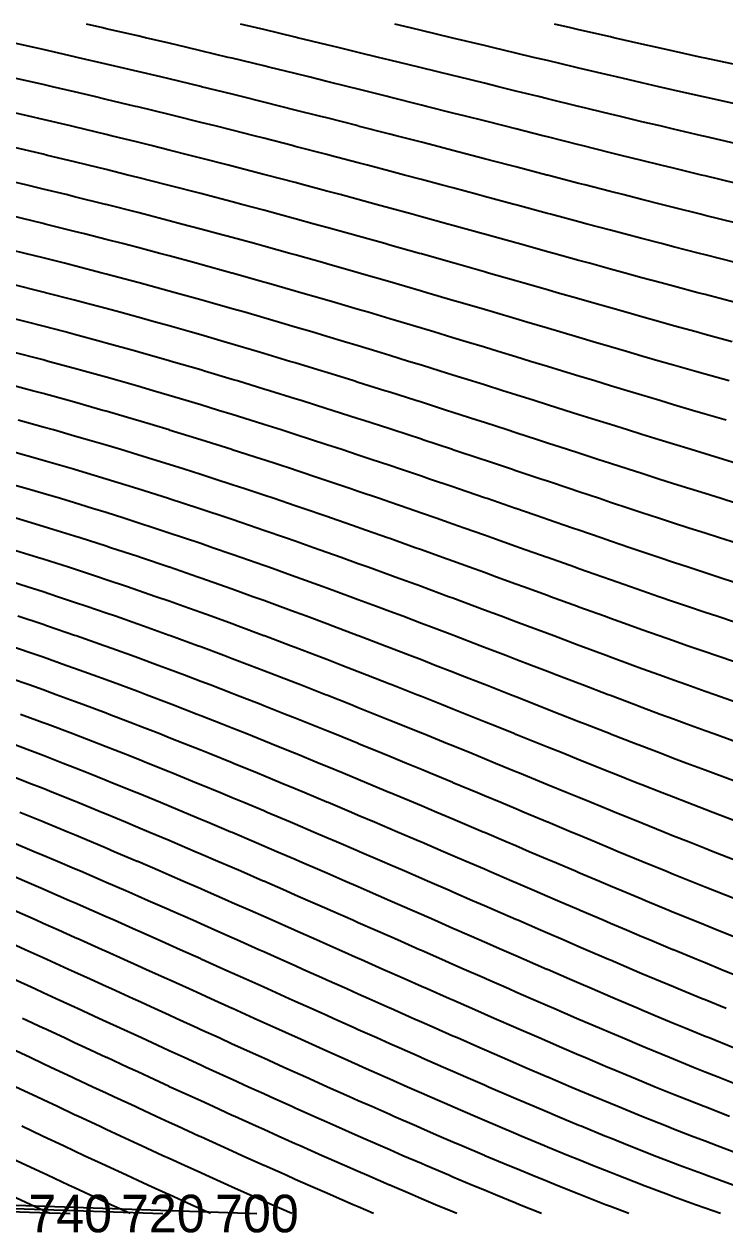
# Model space of a CAD drawing. Header units: metres. Extents: x 3386 to 5486, y 31 to 113.
# Drawn here: x 5129.2 to 5176, y 31.4 to 111.9 of the extents above; entities that cross this region are included whole.
import ezdxf
from ezdxf.enums import TextEntityAlignment as Align

# ---------------------------------------------------------------- set-up
doc = ezdxf.new("R2010")
doc.units = ezdxf.units.M
for name, color, linetype in [('Vs_100', 7, 'Continuous'), ('Vs_120', 7, 'Continuous'), ('Vs_140', 7, 'Continuous'), ('Vs_160', 7, 'Continuous'), ('Vs_180', 7, 'Continuous'), ('Vs_200', 7, 'Continuous'), ('Vs_220', 7, 'Continuous'), ('Vs_240', 7, 'Continuous'), ('Vs_260', 7, 'Continuous'), ('Vs_280', 7, 'Continuous'), ('Vs_300', 7, 'Continuous'), ('Vs_320', 7, 'Continuous'), ('Vs_340', 7, 'Continuous'), ('Vs_360', 7, 'Continuous'), ('Vs_380', 7, 'Continuous'), ('Vs_400', 7, 'Continuous'), ('Vs_420', 7, 'Continuous'), ('Vs_440', 7, 'Continuous'), ('Vs_460', 7, 'Continuous'), ('Vs_480', 7, 'Continuous'), ('Vs_500', 7, 'Continuous'), ('Vs_520', 7, 'Continuous'), ('Vs_540', 7, 'Continuous'), ('Vs_560', 7, 'Continuous'), ('Vs_580', 7, 'Continuous'), ('Vs_60', 7, 'Continuous'), ('Vs_600', 7, 'Continuous'), ('Vs_620', 7, 'Continuous'), ('Vs_640', 7, 'Continuous'), ('Vs_660', 7, 'Continuous'), ('Vs_680', 7, 'Continuous'), ('Vs_700', 7, 'Continuous'), ('Vs_720', 7, 'Continuous'), ('Vs_740', 7, 'Continuous'), ('Vs_760', 7, 'Continuous'), ('Vs_780', 7, 'Continuous'), ('Vs_80', 7, 'Continuous'), ('Vs_800', 7, 'Continuous'), ('Vs_820', 7, 'Continuous')]:
    doc.layers.add(name, color=color, linetype=linetype)

msp = doc.modelspace()

# ---------------------------------------------------------------- linework, layer by layer
at = {"layer": 'Vs_100'}
msp.add_lwpolyline([(5176.738, 103.982), (5174.637, 104.464), (5174.43, 104.513), (5172.536, 104.954), (5171.648, 105.166), (5170.435, 105.453), (5168.911, 105.819), (5168.334, 105.957), (5166.233, 106.466), (5166.208, 106.472), (5164.132, 106.979), (5163.536, 107.126), (5162.03, 107.494), (5160.874, 107.779), (5159.929, 108.01), (5158.214, 108.432), (5157.828, 108.527), (5155.727, 109.042), (5155.552, 109.085), (5153.626, 109.557), (5152.881, 109.739), (5151.525, 110.068), (5150.191, 110.392), (5149.424, 110.577), (5147.478, 111.045), (5147.323, 111.082), (5145.222, 111.583), (5144.735, 111.698), (5143.678, 111.948)], dxfattribs=at)
at = {"layer": 'Vs_120'}
msp.add_lwpolyline([(5176.738, 101.345), (5174.637, 101.842), (5174.399, 101.899), (5172.536, 102.348), (5171.701, 102.553), (5170.435, 102.862), (5169.048, 103.206), (5168.334, 103.382), (5166.425, 103.859), (5166.233, 103.907), (5164.132, 104.436), (5163.828, 104.513), (5162.03, 104.966), (5161.245, 105.166), (5159.929, 105.498), (5158.663, 105.819), (5157.828, 106.029), (5156.075, 106.472), (5155.727, 106.56), (5153.626, 107.088), (5153.478, 107.126), (5151.525, 107.614), (5150.864, 107.779), (5149.424, 108.136), (5148.226, 108.432), (5147.323, 108.654), (5145.559, 109.085), (5145.222, 109.168), (5143.121, 109.676), (5142.858, 109.739), (5141.019, 110.178), (5140.116, 110.392), (5138.918, 110.674), (5137.33, 111.045), (5136.817, 111.165), (5134.716, 111.648), (5134.495, 111.698), (5133.396, 111.948)], dxfattribs=at)
at = {"layer": 'Vs_140'}
msp.add_lwpolyline([(5176.738, 98.7), (5174.637, 99.213), (5174.342, 99.286), (5172.536, 99.735), (5171.729, 99.94), (5170.435, 100.266), (5169.158, 100.593), (5168.334, 100.803), (5166.617, 101.246), (5166.233, 101.345), (5164.132, 101.89), (5164.095, 101.899), (5162.03, 102.437), (5161.589, 102.553), (5159.929, 102.985), (5159.084, 103.206), (5157.828, 103.532), (5156.573, 103.859), (5155.727, 104.078), (5154.05, 104.513), (5153.626, 104.622), (5151.525, 105.162), (5151.509, 105.166), (5149.424, 105.698), (5148.948, 105.819), (5147.323, 106.23), (5146.356, 106.472), (5145.222, 106.756), (5143.73, 107.126), (5143.121, 107.276), (5141.065, 107.779), (5141.019, 107.79), (5138.918, 108.297), (5138.354, 108.432), (5136.817, 108.798), (5135.594, 109.085), (5134.716, 109.291), (5132.781, 109.739), (5132.615, 109.777), (5130.514, 110.256), (5129.908, 110.392), (5128.413, 110.727)], dxfattribs=at)
at = {"layer": 'Vs_160'}
msp.add_lwpolyline([(5176.738, 96.046), (5174.637, 96.576), (5174.261, 96.673), (5172.536, 97.116), (5171.734, 97.327), (5170.435, 97.665), (5169.246, 97.98), (5168.334, 98.22), (5166.785, 98.633), (5166.233, 98.779), (5164.341, 99.286), (5164.132, 99.342), (5162.03, 99.907), (5161.908, 99.94), (5159.929, 100.471), (5159.479, 100.593), (5157.828, 101.035), (5157.044, 101.246), (5155.727, 101.598), (5154.596, 101.899), (5153.626, 102.157), (5152.131, 102.553), (5151.525, 102.712), (5149.642, 103.206), (5149.424, 103.263), (5147.323, 103.809), (5147.126, 103.859), (5145.222, 104.348), (5144.576, 104.513), (5143.121, 104.881), (5141.986, 105.166), (5141.019, 105.407), (5139.352, 105.819), (5138.918, 105.926), (5136.817, 106.437), (5136.669, 106.472), (5134.716, 106.94), (5133.93, 107.126), (5132.615, 107.435), (5131.134, 107.779), (5130.514, 107.922), (5128.413, 108.401)], dxfattribs=at)
at = {"layer": 'Vs_180'}
msp.add_lwpolyline([(5176.653, 93.407), (5174.637, 93.933), (5174.161, 94.06), (5172.536, 94.492), (5171.72, 94.714), (5170.435, 95.06), (5169.314, 95.367), (5168.334, 95.633), (5166.933, 96.02), (5166.233, 96.212), (5164.567, 96.673), (5164.132, 96.793), (5162.208, 97.327), (5162.03, 97.376), (5159.929, 97.958), (5159.851, 97.98), (5157.828, 98.54), (5157.49, 98.633), (5155.727, 99.119), (5155.117, 99.286), (5153.626, 99.694), (5152.726, 99.94), (5151.525, 100.265), (5150.312, 100.593), (5149.424, 100.831), (5147.87, 101.246), (5147.323, 101.392), (5145.396, 101.899), (5145.222, 101.945), (5143.121, 102.491), (5142.882, 102.553), (5141.019, 103.03), (5140.324, 103.206), (5138.918, 103.56), (5137.718, 103.859), (5136.817, 104.082), (5135.058, 104.513), (5134.716, 104.596), (5132.615, 105.1), (5132.338, 105.166), (5130.514, 105.596), (5129.553, 105.819), (5128.413, 106.083)], dxfattribs=at)
at = {"layer": 'Vs_200'}
msp.add_lwpolyline([(5176.45, 90.794), (5174.637, 91.284), (5174.048, 91.447), (5172.536, 91.863), (5171.691, 92.101), (5170.435, 92.451), (5169.366, 92.754), (5168.334, 93.044), (5167.063, 93.407), (5166.233, 93.642), (5164.773, 94.06), (5164.132, 94.243), (5162.489, 94.714), (5162.03, 94.844), (5160.205, 95.367), (5159.929, 95.445), (5157.915, 96.02), (5157.828, 96.045), (5155.727, 96.641), (5155.614, 96.673), (5153.626, 97.234), (5153.297, 97.327), (5151.525, 97.822), (5150.957, 97.98), (5149.424, 98.404), (5148.589, 98.633), (5147.323, 98.979), (5146.189, 99.286), (5145.222, 99.547), (5143.752, 99.94), (5143.121, 100.107), (5141.272, 100.593), (5141.019, 100.659), (5138.918, 101.202), (5138.744, 101.246), (5136.817, 101.735), (5136.16, 101.899), (5134.716, 102.259), (5133.518, 102.553), (5132.615, 102.773), (5130.813, 103.206), (5130.514, 103.278), (5128.413, 103.772)], dxfattribs=at)
at = {"layer": 'Vs_220'}
msp.add_lwpolyline([(5176.244, 88.181), (5174.637, 88.631), (5173.929, 88.834), (5172.536, 89.231), (5171.655, 89.487), (5170.435, 89.839), (5169.408, 90.141), (5168.334, 90.453), (5167.18, 90.794), (5166.233, 91.072), (5164.964, 91.447), (5164.132, 91.692), (5162.753, 92.101), (5162.03, 92.313), (5160.541, 92.754), (5159.929, 92.933), (5158.322, 93.407), (5157.828, 93.551), (5156.092, 94.06), (5155.727, 94.166), (5153.845, 94.714), (5153.626, 94.777), (5151.577, 95.367), (5151.525, 95.382), (5149.424, 95.98), (5149.283, 96.02), (5147.323, 96.572), (5146.958, 96.673), (5145.222, 97.155), (5144.596, 97.327), (5143.121, 97.729), (5142.192, 97.98), (5141.019, 98.295), (5139.742, 98.633), (5138.918, 98.85), (5137.239, 99.286), (5136.817, 99.396), (5134.716, 99.93), (5134.679, 99.94), (5132.615, 100.455), (5132.051, 100.593), (5130.514, 100.968), (5129.354, 101.246), (5128.413, 101.471)], dxfattribs=at)
at = {"layer": 'Vs_240'}
msp.add_lwpolyline([(5176.045, 85.568), (5174.637, 85.976), (5173.813, 86.221), (5172.536, 86.598), (5171.616, 86.874), (5170.435, 87.227), (5169.444, 87.528), (5168.334, 87.862), (5167.288, 88.181), (5166.233, 88.501), (5165.143, 88.834), (5164.132, 89.141), (5163.002, 89.487), (5162.03, 89.783), (5160.859, 90.141), (5159.929, 90.423), (5158.709, 90.794), (5157.828, 91.06), (5156.549, 91.447), (5155.727, 91.694), (5154.372, 92.101), (5153.626, 92.323), (5152.175, 92.754), (5151.525, 92.945), (5149.953, 93.407), (5149.424, 93.561), (5147.701, 94.06), (5147.323, 94.169), (5145.414, 94.714), (5145.222, 94.768), (5143.121, 95.358), (5143.088, 95.367), (5141.019, 95.937), (5140.716, 96.02), (5138.918, 96.506), (5138.292, 96.673), (5136.817, 97.064), (5135.811, 97.327), (5134.716, 97.611), (5133.267, 97.98), (5132.615, 98.145), (5130.655, 98.633), (5130.514, 98.668), (5128.413, 99.179)], dxfattribs=at)
at = {"layer": 'Vs_260'}
msp.add_lwpolyline([(5176.738, 82.692), (5175.867, 82.955), (5174.637, 83.323), (5173.708, 83.608), (5172.536, 83.965), (5171.582, 84.261), (5170.435, 84.615), (5169.479, 84.915), (5168.334, 85.271), (5167.391, 85.568), (5166.233, 85.93), (5165.313, 86.221), (5164.132, 86.592), (5163.238, 86.874), (5162.03, 87.253), (5161.162, 87.528), (5159.929, 87.914), (5159.079, 88.181), (5157.828, 88.571), (5156.986, 88.834), (5155.727, 89.224), (5154.878, 89.487), (5153.626, 89.872), (5152.75, 90.141), (5151.525, 90.513), (5150.598, 90.794), (5149.424, 91.147), (5148.418, 91.447), (5147.323, 91.772), (5146.205, 92.101), (5145.222, 92.388), (5143.954, 92.754), (5143.121, 92.993), (5141.66, 93.407), (5141.019, 93.588), (5139.318, 94.06), (5138.918, 94.171), (5136.921, 94.714), (5136.817, 94.742), (5134.716, 95.3), (5134.461, 95.367), (5132.615, 95.846), (5131.931, 96.02), (5130.514, 96.379), (5129.326, 96.673), (5128.413, 96.899)], dxfattribs=at)
at = {"layer": 'Vs_280'}
msp.add_lwpolyline([(5176.738, 80.026), (5175.719, 80.342), (5174.637, 80.675), (5173.622, 80.995), (5172.536, 81.335), (5171.558, 81.648), (5170.435, 82.005), (5169.518, 82.302), (5168.334, 82.681), (5167.493, 82.955), (5166.233, 83.362), (5165.478, 83.608), (5164.132, 84.044), (5163.466, 84.261), (5162.03, 84.726), (5161.453, 84.915), (5159.929, 85.407), (5159.434, 85.568), (5157.828, 86.085), (5157.405, 86.221), (5155.727, 86.758), (5155.363, 86.874), (5153.626, 87.425), (5153.302, 87.528), (5151.525, 88.085), (5151.219, 88.181), (5149.424, 88.737), (5149.109, 88.834), (5147.323, 89.38), (5146.969, 89.487), (5145.222, 90.013), (5144.793, 90.141), (5143.121, 90.635), (5142.576, 90.794), (5141.019, 91.245), (5140.313, 91.447), (5138.918, 91.843), (5137.998, 92.101), (5136.817, 92.428), (5135.623, 92.754), (5134.716, 93), (5133.183, 93.407), (5132.615, 93.557), (5130.67, 94.06), (5130.514, 94.101), (5128.413, 94.63)], dxfattribs=at)
at = {"layer": 'Vs_300'}
msp.add_lwpolyline([(5176.738, 77.369), (5175.601, 77.729), (5174.637, 78.032), (5173.556, 78.382), (5172.536, 78.71), (5171.547, 79.035), (5170.435, 79.399), (5169.564, 79.688), (5168.334, 80.095), (5167.597, 80.342), (5166.233, 80.796), (5165.64, 80.995), (5164.132, 81.499), (5163.687, 81.648), (5162.03, 82.202), (5161.734, 82.302), (5159.929, 82.903), (5159.776, 82.955), (5157.828, 83.601), (5157.809, 83.608), (5155.829, 84.261), (5155.727, 84.295), (5153.834, 84.915), (5153.626, 84.982), (5151.817, 85.568), (5151.525, 85.662), (5149.776, 86.221), (5149.424, 86.333), (5147.706, 86.874), (5147.323, 86.994), (5145.603, 87.528), (5145.222, 87.645), (5143.462, 88.181), (5143.121, 88.284), (5141.278, 88.834), (5141.019, 88.911), (5139.046, 89.487), (5138.918, 89.524), (5136.817, 90.124), (5136.758, 90.141), (5134.716, 90.709), (5134.405, 90.794), (5132.615, 91.279), (5131.981, 91.447), (5130.514, 91.834), (5129.478, 92.101), (5128.413, 92.373)], dxfattribs=at)
at = {"layer": 'Vs_320'}
msp.add_lwpolyline([(5176.738, 74.718), (5175.507, 75.116), (5174.637, 75.395), (5173.509, 75.769), (5172.536, 76.089), (5171.55, 76.422), (5170.435, 76.796), (5169.618, 77.075), (5168.334, 77.512), (5167.705, 77.729), (5166.233, 78.233), (5165.802, 78.382), (5164.132, 78.956), (5163.904, 79.035), (5162.03, 79.68), (5162.007, 79.688), (5160.108, 80.342), (5159.929, 80.403), (5158.2, 80.995), (5157.828, 81.121), (5156.281, 81.648), (5155.727, 81.835), (5154.346, 82.302), (5153.626, 82.543), (5152.393, 82.955), (5151.525, 83.242), (5150.417, 83.608), (5149.424, 83.933), (5148.414, 84.261), (5147.323, 84.613), (5146.382, 84.915), (5145.222, 85.283), (5144.314, 85.568), (5143.121, 85.94), (5142.207, 86.221), (5141.019, 86.584), (5140.055, 86.874), (5138.918, 87.214), (5137.851, 87.528), (5136.817, 87.829), (5135.589, 88.181), (5134.716, 88.429), (5133.261, 88.834), (5132.615, 89.013), (5130.858, 89.487), (5130.514, 89.58), (5128.413, 90.13)], dxfattribs=at)
at = {"layer": 'Vs_340'}
msp.add_lwpolyline([(5176.738, 72.07), (5175.427, 72.503), (5174.637, 72.762), (5173.475, 73.156), (5172.536, 73.472), (5171.564, 73.809), (5170.435, 74.197), (5169.681, 74.462), (5168.334, 74.932), (5167.817, 75.116), (5166.233, 75.673), (5165.964, 75.769), (5164.132, 76.417), (5164.118, 76.422), (5162.277, 77.075), (5162.03, 77.162), (5160.432, 77.729), (5159.929, 77.905), (5158.579, 78.382), (5157.828, 78.645), (5156.716, 79.035), (5155.727, 79.379), (5154.84, 79.688), (5153.626, 80.107), (5152.946, 80.342), (5151.525, 80.827), (5151.032, 80.995), (5149.424, 81.538), (5149.095, 81.648), (5147.323, 82.238), (5147.13, 82.302), (5145.222, 82.926), (5145.134, 82.955), (5143.121, 83.602), (5143.102, 83.608), (5141.029, 84.261), (5141.019, 84.264), (5138.918, 84.912), (5138.909, 84.915), (5136.817, 85.544), (5136.736, 85.568), (5134.716, 86.159), (5134.5, 86.221), (5132.615, 86.758), (5132.195, 86.874), (5130.514, 87.338), (5129.809, 87.528), (5128.413, 87.9)], dxfattribs=at)
at = {"layer": 'Vs_360'}
msp.add_lwpolyline([(5176.738, 69.422), (5175.353, 69.889), (5174.637, 70.13), (5173.45, 70.543), (5172.536, 70.859), (5171.587, 71.196), (5170.435, 71.602), (5169.751, 71.849), (5168.334, 72.357), (5167.933, 72.503), (5166.233, 73.118), (5166.128, 73.156), (5164.334, 73.809), (5164.132, 73.882), (5162.542, 74.462), (5162.03, 74.647), (5160.747, 75.116), (5159.929, 75.411), (5158.946, 75.769), (5157.828, 76.172), (5157.136, 76.422), (5155.727, 76.927), (5155.314, 77.075), (5153.626, 77.676), (5153.477, 77.729), (5151.623, 78.382), (5151.525, 78.416), (5149.748, 79.035), (5149.424, 79.147), (5147.848, 79.688), (5147.323, 79.867), (5145.919, 80.342), (5145.222, 80.576), (5143.958, 80.995), (5143.121, 81.271), (5141.96, 81.648), (5141.019, 81.952), (5139.92, 82.302), (5138.918, 82.618), (5137.832, 82.955), (5136.817, 83.267), (5135.689, 83.608), (5134.716, 83.9), (5133.482, 84.261), (5132.615, 84.514), (5131.204, 84.915), (5130.514, 85.109), (5128.842, 85.568)], dxfattribs=at)
at = {"layer": 'Vs_380'}
msp.add_lwpolyline([(5176.738, 66.771), (5175.283, 67.276), (5174.637, 67.499), (5173.432, 67.93), (5172.536, 68.247), (5171.617, 68.583), (5170.435, 69.011), (5169.827, 69.236), (5168.334, 69.785), (5168.055, 69.889), (5166.296, 70.543), (5166.233, 70.566), (5164.549, 71.196), (5164.132, 71.351), (5162.804, 71.849), (5162.03, 72.137), (5161.056, 72.503), (5159.929, 72.921), (5159.303, 73.156), (5157.828, 73.703), (5157.542, 73.809), (5155.772, 74.462), (5155.727, 74.479), (5153.99, 75.116), (5153.626, 75.248), (5152.192, 75.769), (5151.525, 76.009), (5150.375, 76.422), (5149.424, 76.761), (5148.535, 77.075), (5147.323, 77.501), (5146.67, 77.729), (5145.222, 78.23), (5144.777, 78.382), (5143.121, 78.945), (5142.851, 79.035), (5141.019, 79.645), (5140.888, 79.688), (5138.918, 80.33), (5138.883, 80.342), (5136.829, 80.995), (5136.817, 80.999), (5134.718, 81.648), (5134.716, 81.649), (5132.615, 82.28), (5132.543, 82.302), (5130.514, 82.892), (5130.292, 82.955), (5128.413, 83.483)], dxfattribs=at)
at = {"layer": 'Vs_400'}
msp.add_lwpolyline([(5176.738, 64.12), (5175.22, 64.663), (5174.637, 64.87), (5173.422, 65.317), (5172.536, 65.64), (5171.655, 65.97), (5170.435, 66.424), (5169.911, 66.623), (5168.334, 67.218), (5168.183, 67.276), (5166.471, 67.93), (5166.233, 68.02), (5164.766, 68.583), (5164.132, 68.825), (5163.064, 69.236), (5162.03, 69.631), (5161.359, 69.889), (5159.929, 70.436), (5159.651, 70.543), (5157.937, 71.196), (5157.828, 71.237), (5156.217, 71.849), (5155.727, 72.034), (5154.485, 72.503), (5153.626, 72.824), (5152.738, 73.156), (5151.525, 73.605), (5150.974, 73.809), (5149.424, 74.378), (5149.192, 74.462), (5147.387, 75.116), (5147.323, 75.139), (5145.558, 75.769), (5145.222, 75.888), (5143.699, 76.422), (5143.121, 76.623), (5141.808, 77.075), (5141.019, 77.344), (5139.879, 77.729), (5138.918, 78.049), (5137.907, 78.382), (5136.817, 78.737), (5135.887, 79.035), (5134.716, 79.407), (5133.811, 79.688), (5132.615, 80.057), (5131.669, 80.342), (5130.514, 80.686), (5129.451, 80.995), (5128.413, 81.294)], dxfattribs=at)
at = {"layer": 'Vs_420'}
msp.add_lwpolyline([(5176.738, 61.474), (5175.174, 62.05), (5174.637, 62.247), (5173.428, 62.704), (5172.536, 63.038), (5171.708, 63.357), (5170.435, 63.843), (5170.007, 64.01), (5168.334, 64.658), (5168.32, 64.663), (5166.652, 65.317), (5166.233, 65.479), (5164.987, 65.97), (5164.132, 66.304), (5163.324, 66.623), (5162.03, 67.13), (5161.66, 67.276), (5159.994, 67.93), (5159.929, 67.955), (5158.326, 68.583), (5157.828, 68.776), (5156.649, 69.236), (5155.727, 69.593), (5154.962, 69.889), (5153.626, 70.403), (5153.262, 70.543), (5151.548, 71.196), (5151.525, 71.205), (5149.82, 71.849), (5149.424, 71.998), (5148.071, 72.503), (5147.323, 72.779), (5146.3, 73.156), (5145.222, 73.549), (5144.505, 73.809), (5143.121, 74.306), (5142.68, 74.462), (5141.019, 75.048), (5140.824, 75.116), (5138.932, 75.769), (5138.918, 75.773), (5136.996, 76.422), (5136.817, 76.482), (5135.013, 77.075), (5134.716, 77.172), (5132.973, 77.729), (5132.615, 77.842), (5130.87, 78.382), (5130.514, 78.491), (5128.69, 79.035)], dxfattribs=at)
at = {"layer": 'Vs_440'}
msp.add_lwpolyline([(5176.738, 58.838), (5175.158, 59.437), (5174.637, 59.633), (5173.459, 60.09), (5172.536, 60.446), (5171.781, 60.744), (5170.435, 61.271), (5170.121, 61.397), (5168.475, 62.05), (5168.334, 62.106), (5166.844, 62.704), (5166.233, 62.947), (5165.216, 63.357), (5164.132, 63.791), (5163.589, 64.01), (5162.03, 64.635), (5161.961, 64.663), (5160.336, 65.317), (5159.929, 65.479), (5158.706, 65.97), (5157.828, 66.32), (5157.069, 66.623), (5155.727, 67.156), (5155.423, 67.276), (5153.768, 67.93), (5153.626, 67.985), (5152.102, 68.583), (5151.525, 68.807), (5150.421, 69.236), (5149.424, 69.62), (5148.723, 69.889), (5147.323, 70.423), (5147.006, 70.543), (5145.268, 71.196), (5145.222, 71.213), (5143.506, 71.849), (5143.121, 71.991), (5141.716, 72.503), (5141.019, 72.754), (5139.895, 73.156), (5138.918, 73.501), (5138.037, 73.809), (5136.817, 74.231), (5136.139, 74.462), (5134.716, 74.943), (5134.195, 75.116), (5132.615, 75.634), (5132.196, 75.769), (5130.514, 76.304), (5130.133, 76.422), (5128.413, 76.951)], dxfattribs=at)
at = {"layer": 'Vs_460'}
msp.add_lwpolyline([(5176.738, 56.221), (5175.187, 56.824), (5174.637, 57.036), (5173.527, 57.477), (5172.536, 57.868), (5171.886, 58.131), (5170.435, 58.712), (5170.26, 58.784), (5168.651, 59.437), (5168.334, 59.565), (5167.052, 60.09), (5166.233, 60.424), (5165.456, 60.744), (5164.132, 61.285), (5163.861, 61.397), (5162.27, 62.05), (5162.03, 62.148), (5160.679, 62.704), (5159.929, 63.009), (5159.083, 63.357), (5157.828, 63.868), (5157.481, 64.01), (5155.874, 64.663), (5155.727, 64.722), (5154.26, 65.317), (5153.626, 65.571), (5152.634, 65.97), (5151.525, 66.412), (5150.996, 66.623), (5149.424, 67.245), (5149.344, 67.276), (5147.678, 67.93), (5147.323, 68.068), (5145.992, 68.583), (5145.222, 68.879), (5144.286, 69.236), (5143.121, 69.677), (5142.557, 69.889), (5141.019, 70.462), (5140.801, 70.543), (5139.015, 71.196), (5138.918, 71.231), (5137.195, 71.849), (5136.817, 71.983), (5135.335, 72.503), (5134.716, 72.717), (5133.43, 73.156), (5132.615, 73.431), (5131.473, 73.809), (5130.514, 74.123), (5129.455, 74.462), (5128.413, 74.792)], dxfattribs=at)
at = {"layer": 'Vs_480'}
msp.add_lwpolyline([(5176.738, 53.631), (5175.275, 54.211), (5174.637, 54.462), (5173.645, 54.864), (5172.536, 55.311), (5172.033, 55.518), (5170.435, 56.171), (5170.434, 56.171), (5168.857, 56.824), (5168.334, 57.04), (5167.285, 57.477), (5166.233, 57.914), (5165.716, 58.131), (5164.149, 58.784), (5164.132, 58.791), (5162.589, 59.437), (5162.03, 59.669), (5161.026, 60.09), (5159.929, 60.547), (5159.46, 60.744), (5157.89, 61.397), (5157.828, 61.422), (5156.318, 62.05), (5155.727, 62.294), (5154.737, 62.704), (5153.626, 63.16), (5153.148, 63.357), (5151.549, 64.01), (5151.525, 64.02), (5149.94, 64.663), (5149.424, 64.871), (5148.317, 65.317), (5147.323, 65.713), (5146.679, 65.97), (5145.222, 66.545), (5145.023, 66.623), (5143.348, 67.276), (5143.121, 67.364), (5141.651, 67.93), (5141.019, 68.17), (5139.929, 68.583), (5138.918, 68.962), (5138.179, 69.236), (5136.817, 69.736), (5136.396, 69.889), (5134.716, 70.493), (5134.577, 70.543), (5132.715, 71.196), (5132.615, 71.231), (5130.803, 71.849), (5130.514, 71.947), (5128.833, 72.503)], dxfattribs=at)
at = {"layer": 'Vs_500'}
msp.add_lwpolyline([(5176.738, 51.076), (5175.439, 51.598), (5174.637, 51.918), (5173.826, 52.251), (5172.536, 52.778), (5172.233, 52.905), (5170.66, 53.558), (5170.435, 53.651), (5169.102, 54.211), (5168.334, 54.532), (5167.55, 54.864), (5166.233, 55.419), (5166.001, 55.518), (5164.46, 56.171), (5164.132, 56.31), (5162.922, 56.824), (5162.03, 57.202), (5161.383, 57.477), (5159.929, 58.093), (5159.842, 58.131), (5158.301, 58.784), (5157.828, 58.983), (5156.757, 59.437), (5155.727, 59.87), (5155.206, 60.09), (5153.648, 60.744), (5153.626, 60.753), (5152.085, 61.397), (5151.525, 61.629), (5150.511, 62.05), (5149.424, 62.499), (5148.927, 62.704), (5147.329, 63.357), (5147.323, 63.36), (5145.72, 64.01), (5145.222, 64.211), (5144.093, 64.663), (5143.121, 65.05), (5142.448, 65.317), (5141.019, 65.878), (5140.783, 65.97), (5139.095, 66.623), (5138.918, 66.691), (5137.38, 67.276), (5136.817, 67.488), (5135.635, 67.93), (5134.716, 68.269), (5133.856, 68.583), (5132.615, 69.031), (5132.037, 69.236), (5130.514, 69.772), (5130.173, 69.889), (5128.413, 70.49)], dxfattribs=at)
at = {"layer": 'Vs_520'}
msp.add_lwpolyline([(5176.738, 48.563), (5175.693, 48.985), (5174.637, 49.411), (5174.086, 49.638), (5172.536, 50.277), (5172.502, 50.291), (5170.944, 50.945), (5170.435, 51.157), (5169.396, 51.598), (5168.334, 52.047), (5167.856, 52.251), (5166.323, 52.905), (5166.233, 52.943), (5164.8, 53.558), (5164.132, 53.843), (5163.278, 54.211), (5162.03, 54.746), (5161.757, 54.864), (5160.237, 55.518), (5159.929, 55.65), (5158.718, 56.171), (5157.828, 56.552), (5157.196, 56.824), (5155.727, 57.452), (5155.669, 57.477), (5154.141, 58.131), (5153.626, 58.349), (5152.605, 58.784), (5151.525, 59.241), (5151.062, 59.437), (5149.511, 60.09), (5149.424, 60.127), (5147.951, 60.744), (5147.323, 61.005), (5146.38, 61.397), (5145.222, 61.875), (5144.795, 62.05), (5143.196, 62.704), (5143.121, 62.734), (5141.581, 63.357), (5141.019, 63.582), (5139.947, 64.01), (5138.918, 64.417), (5138.292, 64.663), (5136.817, 65.237), (5136.612, 65.317), (5134.906, 65.97), (5134.716, 66.042), (5133.167, 66.623), (5132.615, 66.828), (5131.392, 67.276), (5130.514, 67.595), (5129.576, 67.93), (5128.413, 68.34)], dxfattribs=at)
at = {"layer": 'Vs_540'}
msp.add_lwpolyline([(5176.055, 46.372), (5174.637, 46.944), (5174.44, 47.025), (5172.858, 47.678), (5172.536, 47.811), (5171.298, 48.332), (5170.435, 48.694), (5169.751, 48.985), (5168.334, 49.587), (5168.214, 49.638), (5166.692, 50.291), (5166.233, 50.488), (5165.176, 50.945), (5164.132, 51.395), (5163.664, 51.598), (5162.155, 52.251), (5162.03, 52.305), (5160.651, 52.905), (5159.929, 53.217), (5159.147, 53.558), (5157.828, 54.13), (5157.641, 54.211), (5156.136, 54.864), (5155.727, 55.041), (5154.628, 55.518), (5153.626, 55.95), (5153.115, 56.171), (5151.598, 56.824), (5151.525, 56.855), (5150.076, 57.477), (5149.424, 57.756), (5148.546, 58.131), (5147.323, 58.65), (5147.007, 58.784), (5145.459, 59.437), (5145.222, 59.537), (5143.9, 60.09), (5143.121, 60.415), (5142.328, 60.744), (5141.019, 61.282), (5140.74, 61.397), (5139.136, 62.05), (5138.918, 62.138), (5137.513, 62.704), (5136.817, 62.981), (5135.869, 63.357), (5134.716, 63.809), (5134.2, 64.01), (5132.615, 64.62), (5132.502, 64.663), (5130.773, 65.317), (5130.514, 65.413), (5129.005, 65.97)], dxfattribs=at)
at = {"layer": 'Vs_560'}
msp.add_lwpolyline([(5176.543, 43.759), (5174.91, 44.412), (5174.637, 44.521), (5173.312, 45.065), (5172.536, 45.384), (5171.736, 45.719), (5170.435, 46.263), (5170.179, 46.372), (5168.64, 47.025), (5168.334, 47.155), (5167.115, 47.678), (5166.233, 48.057), (5165.598, 48.332), (5164.132, 48.966), (5164.088, 48.985), (5162.587, 49.638), (5162.03, 49.88), (5161.089, 50.291), (5159.929, 50.797), (5159.593, 50.945), (5158.1, 51.598), (5157.828, 51.717), (5156.609, 52.251), (5155.727, 52.636), (5155.116, 52.905), (5153.626, 53.555), (5153.62, 53.558), (5152.125, 54.211), (5151.525, 54.472), (5150.624, 54.864), (5149.424, 55.385), (5149.119, 55.518), (5147.607, 56.171), (5147.323, 56.293), (5146.09, 56.824), (5145.222, 57.196), (5144.563, 57.477), (5143.121, 58.091), (5143.026, 58.131), (5141.48, 58.784), (5141.019, 58.977), (5139.92, 59.437), (5138.918, 59.853), (5138.345, 60.09), (5136.817, 60.717), (5136.753, 60.744), (5135.143, 61.397), (5134.716, 61.568), (5133.51, 62.05), (5132.615, 62.404), (5131.853, 62.704), (5130.514, 63.224), (5130.168, 63.357), (5128.449, 64.01)], dxfattribs=at)
at = {"layer": 'Vs_580'}
msp.add_lwpolyline([(5176.738, 41.319), (5175.516, 41.799), (5174.637, 42.146), (5173.879, 42.452), (5172.536, 42.997), (5172.273, 43.106), (5170.697, 43.759), (5170.435, 43.868), (5169.142, 44.412), (5168.334, 44.754), (5167.603, 45.065), (5166.233, 45.651), (5166.076, 45.719), (5164.563, 46.372), (5164.132, 46.558), (5163.058, 47.025), (5162.03, 47.472), (5161.559, 47.678), (5160.066, 48.332), (5159.929, 48.392), (5158.579, 48.985), (5157.828, 49.315), (5157.094, 49.638), (5155.727, 50.24), (5155.61, 50.291), (5154.128, 50.945), (5153.626, 51.166), (5152.646, 51.598), (5151.525, 52.091), (5151.162, 52.251), (5149.675, 52.905), (5149.424, 53.015), (5148.186, 53.558), (5147.323, 53.935), (5146.692, 54.211), (5145.222, 54.851), (5145.191, 54.864), (5143.686, 55.518), (5143.121, 55.761), (5142.171, 56.171), (5141.019, 56.665), (5140.647, 56.824), (5139.112, 57.477), (5138.918, 57.559), (5137.566, 58.131), (5136.817, 58.444), (5136.005, 58.784), (5134.716, 59.318), (5134.427, 59.437), (5132.83, 60.09), (5132.615, 60.178), (5131.213, 60.744), (5130.514, 61.023), (5129.57, 61.397), (5128.413, 61.851)], dxfattribs=at)
at = {"layer": 'Vs_60'}
msp.add_lwpolyline([(5176.738, 109.232), (5174.637, 109.686), (5174.401, 109.739), (5172.536, 110.149), (5171.453, 110.392), (5170.435, 110.619), (5168.552, 111.045), (5168.334, 111.094), (5166.233, 111.574), (5165.696, 111.698), (5164.61, 111.948)], dxfattribs=at)
at = {"layer": 'Vs_600'}
msp.add_lwpolyline([(5176.276, 39.186), (5174.637, 39.816), (5174.579, 39.839), (5172.933, 40.492), (5172.536, 40.651), (5171.32, 41.146), (5170.435, 41.508), (5169.733, 41.799), (5168.334, 42.382), (5168.167, 42.452), (5166.624, 43.106), (5166.233, 43.271), (5165.095, 43.759), (5164.132, 44.172), (5163.578, 44.412), (5162.07, 45.065), (5162.03, 45.083), (5160.574, 45.719), (5159.929, 46), (5159.084, 46.372), (5157.828, 46.924), (5157.599, 47.025), (5156.119, 47.678), (5155.727, 47.851), (5154.643, 48.332), (5153.626, 48.782), (5153.168, 48.985), (5151.694, 49.638), (5151.525, 49.713), (5150.222, 50.291), (5149.424, 50.644), (5148.747, 50.945), (5147.323, 51.575), (5147.27, 51.598), (5145.792, 52.251), (5145.222, 52.502), (5144.309, 52.905), (5143.121, 53.426), (5142.82, 53.558), (5141.326, 54.211), (5141.019, 54.344), (5139.825, 54.864), (5138.918, 55.256), (5138.314, 55.518), (5136.817, 56.16), (5136.792, 56.171), (5135.26, 56.824), (5134.716, 57.054), (5133.714, 57.477), (5132.615, 57.937), (5132.152, 58.131), (5130.572, 58.784), (5130.514, 58.808), (5128.971, 59.437)], dxfattribs=at)
at = {"layer": 'Vs_620'}
msp.add_lwpolyline([(5176.738, 36.75), (5175.453, 37.226), (5174.637, 37.532), (5173.733, 37.879), (5172.536, 38.344), (5172.061, 38.533), (5170.435, 39.182), (5170.425, 39.186), (5168.826, 39.839), (5168.334, 40.042), (5167.25, 40.492), (5166.233, 40.918), (5165.694, 41.146), (5164.155, 41.799), (5164.132, 41.809), (5162.633, 42.452), (5162.03, 42.712), (5161.123, 43.106), (5159.929, 43.625), (5159.623, 43.759), (5158.132, 44.412), (5157.828, 44.545), (5156.649, 45.065), (5155.727, 45.472), (5155.171, 45.719), (5153.697, 46.372), (5153.626, 46.403), (5152.229, 47.025), (5151.525, 47.338), (5150.762, 47.678), (5149.424, 48.275), (5149.297, 48.332), (5147.833, 48.985), (5147.323, 49.212), (5146.368, 49.638), (5145.222, 50.149), (5144.902, 50.291), (5143.434, 50.945), (5143.121, 51.083), (5141.962, 51.598), (5141.019, 52.015), (5140.486, 52.251), (5139.004, 52.905), (5138.918, 52.942), (5137.517, 53.558), (5136.817, 53.863), (5136.02, 54.211), (5134.716, 54.777), (5134.514, 54.864), (5132.998, 55.518), (5132.615, 55.681), (5131.469, 56.171), (5130.514, 56.575), (5129.924, 56.824), (5128.413, 57.456)], dxfattribs=at)
at = {"layer": 'Vs_640'}
msp.add_lwpolyline([(5176.515, 34.613), (5174.693, 35.266), (5174.637, 35.287), (5172.944, 35.92), (5172.536, 36.074), (5171.246, 36.573), (5170.435, 36.89), (5169.589, 37.226), (5168.334, 37.73), (5167.966, 37.879), (5166.372, 38.533), (5166.233, 38.59), (5164.803, 39.186), (5164.132, 39.468), (5163.254, 39.839), (5162.03, 40.36), (5161.721, 40.492), (5160.203, 41.146), (5159.929, 41.264), (5158.699, 41.799), (5157.828, 42.179), (5157.204, 42.452), (5155.727, 43.101), (5155.718, 43.106), (5154.242, 43.759), (5153.626, 44.031), (5152.771, 44.412), (5151.525, 44.966), (5151.304, 45.065), (5149.842, 45.719), (5149.424, 45.906), (5148.384, 46.372), (5147.323, 46.847), (5146.927, 47.025), (5145.472, 47.678), (5145.222, 47.791), (5144.018, 48.332), (5143.121, 48.734), (5142.562, 48.985), (5141.104, 49.638), (5141.019, 49.676), (5139.646, 50.291), (5138.918, 50.616), (5138.183, 50.945), (5136.817, 51.552), (5136.714, 51.598), (5135.241, 52.251), (5134.716, 52.483), (5133.761, 52.905), (5132.615, 53.407), (5132.271, 53.558), (5130.772, 54.211), (5130.514, 54.323), (5129.262, 54.864), (5128.413, 55.228)], dxfattribs=at)
at = {"layer": 'Vs_660'}
msp.add_lwpolyline([(5175.671, 32.719), (5174.637, 33.076), (5173.994, 33.307), (5172.536, 33.835), (5172.202, 33.96), (5170.469, 34.613), (5170.435, 34.626), (5168.787, 35.266), (5168.334, 35.444), (5167.143, 35.92), (5166.233, 36.286), (5165.529, 36.573), (5164.132, 37.147), (5163.941, 37.226), (5162.378, 37.879), (5162.03, 38.025), (5160.834, 38.533), (5159.929, 38.918), (5159.307, 39.186), (5157.828, 39.824), (5157.793, 39.839), (5156.294, 40.492), (5155.727, 40.74), (5154.805, 41.146), (5153.626, 41.665), (5153.325, 41.799), (5151.853, 42.452), (5151.525, 42.598), (5150.389, 43.106), (5149.424, 43.537), (5148.93, 43.759), (5147.475, 44.412), (5147.323, 44.481), (5146.026, 45.065), (5145.222, 45.428), (5144.578, 45.719), (5143.131, 46.372), (5143.121, 46.377), (5141.688, 47.025), (5141.019, 47.327), (5140.244, 47.678), (5138.918, 48.277), (5138.798, 48.332), (5137.352, 48.985), (5136.817, 49.225), (5135.903, 49.638), (5134.716, 50.171), (5134.449, 50.291), (5132.991, 50.945), (5132.615, 51.112), (5131.528, 51.598), (5130.514, 52.048), (5130.056, 52.251), (5128.576, 52.905)], dxfattribs=at)
at = {"layer": 'Vs_680'}
msp.add_lwpolyline([(5169.554, 32.719), (5168.334, 33.182), (5168.012, 33.307), (5166.341, 33.96), (5166.233, 34.002), (5164.707, 34.613), (5164.132, 34.845), (5163.102, 35.266), (5162.03, 35.708), (5161.521, 35.92), (5159.962, 36.573), (5159.929, 36.587), (5158.425, 37.226), (5157.828, 37.481), (5156.903, 37.879), (5155.727, 38.388), (5155.394, 38.533), (5153.9, 39.186), (5153.626, 39.306), (5152.416, 39.839), (5151.525, 40.233), (5150.942, 40.492), (5149.476, 41.146), (5149.424, 41.169), (5148.019, 41.799), (5147.323, 42.112), (5146.567, 42.452), (5145.222, 43.06), (5145.12, 43.106), (5143.679, 43.759), (5143.121, 44.012), (5142.241, 44.412), (5141.019, 44.967), (5140.805, 45.065), (5139.372, 45.719), (5138.918, 45.925), (5137.939, 46.372), (5136.817, 46.883), (5136.506, 47.025), (5135.073, 47.678), (5134.716, 47.841), (5133.639, 48.332), (5132.615, 48.796), (5132.201, 48.985), (5130.76, 49.638), (5130.514, 49.749), (5129.314, 50.291), (5128.413, 50.696)], dxfattribs=at)
at = {"layer": 'Vs_700'}
for points in [[(5163.734, 32.719), (5162.272, 33.307), (5162.03, 33.404), (5160.676, 33.96), (5159.929, 34.268), (5159.103, 34.613), (5157.828, 35.148), (5157.55, 35.266), (5156.017, 35.92), (5155.727, 36.044), (5154.501, 36.573), (5153.626, 36.952), (5152.998, 37.226), (5151.525, 37.872), (5151.508, 37.879), (5150.031, 38.533), (5149.424, 38.802), (5148.563, 39.186), (5147.323, 39.741), (5147.103, 39.839), (5145.653, 40.492), (5145.222, 40.687), (5144.209, 41.146), (5143.121, 41.639), (5142.77, 41.799), (5141.338, 42.452), (5141.019, 42.597), (5139.91, 43.106), (5138.918, 43.559), (5138.484, 43.759), (5137.062, 44.412), (5136.817, 44.524), (5135.642, 45.065), (5134.716, 45.491), (5134.222, 45.719), (5132.803, 46.372), (5132.615, 46.458), (5131.384, 47.025), (5130.514, 47.424), (5129.962, 47.678), (5128.538, 48.332)], [(4884.301, 41.726), (5144.766, 32.719)]]:
    msp.add_lwpolyline(points, dxfattribs=at)
at = {"layer": 'Vs_720'}
for points in [[(5158.085, 32.719), (5157.828, 32.825), (5156.678, 33.307), (5155.727, 33.707), (5155.132, 33.96), (5153.626, 34.603), (5153.603, 34.613), (5152.093, 35.266), (5151.525, 35.513), (5150.596, 35.92), (5149.424, 36.435), (5149.112, 36.573), (5147.64, 37.226), (5147.323, 37.367), (5146.179, 37.879), (5145.222, 38.309), (5144.727, 38.533), (5143.283, 39.186), (5143.121, 39.259), (5141.847, 39.839), (5141.019, 40.217), (5140.418, 40.492), (5138.993, 41.146), (5138.918, 41.18), (5137.575, 41.799), (5136.817, 42.148), (5136.161, 42.452), (5134.75, 43.106), (5134.716, 43.121), (5133.342, 43.759), (5132.615, 44.096), (5131.937, 44.412), (5130.531, 45.065), (5130.514, 45.073), (5129.128, 45.719)], [(4891.051, 41.058), (5138.498, 32.719)]]:
    msp.add_lwpolyline(points, dxfattribs=at)
at = {"layer": 'Vs_740'}
for points in [[(5152.548, 32.719), (5151.525, 33.157), (5151.179, 33.307), (5149.674, 33.96), (5149.424, 34.069), (5148.183, 34.613), (5147.323, 34.992), (5146.705, 35.266), (5145.239, 35.92), (5145.222, 35.927), (5143.785, 36.573), (5143.121, 36.872), (5142.339, 37.226), (5141.019, 37.826), (5140.903, 37.879), (5139.475, 38.533), (5138.918, 38.788), (5138.054, 39.186), (5136.817, 39.757), (5136.639, 39.839), (5135.231, 40.492), (5134.716, 40.731), (5133.827, 41.146), (5132.615, 41.711), (5132.428, 41.799), (5131.032, 42.452), (5130.514, 42.695), (5129.64, 43.106), (5128.413, 43.682)], [(4897.832, 40.411), (5132.321, 32.719)]]:
    msp.add_lwpolyline(points, dxfattribs=at)
at = {"layer": 'Vs_760'}
msp.add_lwpolyline([(5147.087, 32.719), (5145.751, 33.307), (5145.222, 33.541), (5144.28, 33.96), (5143.121, 34.478), (5142.82, 34.613), (5141.371, 35.266), (5141.019, 35.425), (5139.933, 35.92), (5138.918, 36.383), (5138.504, 36.573), (5137.083, 37.226), (5136.817, 37.349), (5135.671, 37.879), (5134.716, 38.322), (5134.265, 38.533), (5132.866, 39.186), (5132.615, 39.303), (5131.473, 39.839), (5130.514, 40.29), (5130.085, 40.492), (5128.701, 41.146)], dxfattribs=at)
at = {"layer": 'Vs_780'}
msp.add_lwpolyline([(5141.682, 32.719), (5141.019, 33.016), (5140.374, 33.307), (5138.931, 33.96), (5138.918, 33.966), (5137.5, 34.613), (5136.817, 34.926), (5136.077, 35.266), (5134.716, 35.895), (5134.664, 35.92), (5133.259, 36.573), (5132.615, 36.873), (5131.862, 37.226), (5130.514, 37.859), (5130.471, 37.879), (5129.087, 38.533)], dxfattribs=at)
at = {"layer": 'Vs_80'}
msp.add_lwpolyline([(5176.738, 106.611), (5174.637, 107.079), (5174.431, 107.126), (5172.536, 107.555), (5171.566, 107.779), (5170.435, 108.038), (5168.747, 108.432), (5168.334, 108.528), (5166.233, 109.022), (5165.967, 109.085), (5164.132, 109.52), (5163.215, 109.739), (5162.03, 110.02), (5160.475, 110.392), (5159.929, 110.522), (5157.828, 111.024), (5157.739, 111.045), (5155.727, 111.525), (5155.003, 111.698), (5153.953, 111.948)], dxfattribs=at)
at = {"layer": 'Vs_800'}
msp.add_lwpolyline([(5136.312, 32.719), (5135.029, 33.307), (5134.716, 33.45), (5133.613, 33.96), (5132.615, 34.422), (5132.205, 34.613), (5130.807, 35.266), (5130.514, 35.403), (5129.416, 35.92), (5128.413, 36.393)], dxfattribs=at)
at = {"layer": 'Vs_820'}
msp.add_lwpolyline([(5130.957, 32.719), (5130.514, 32.925), (5129.695, 33.307), (5128.413, 33.907)], dxfattribs=at)

# ---------------------------------------------------------------- texts
at = {"layer": 'Vs_700'}
msp.add_text('700', height=2.5, dxfattribs=at).set_placement((5144.766, 32.719), align=Align.MIDDLE_CENTER)
at = {"layer": 'Vs_720'}
msp.add_text('720', height=2.5, dxfattribs=at).set_placement((5138.498, 32.719), align=Align.MIDDLE_CENTER)
at = {"layer": 'Vs_740'}
msp.add_text('740', height=2.5, dxfattribs=at).set_placement((5132.321, 32.719), align=Align.MIDDLE_CENTER)

doc.saveas('drawing.dxf')
